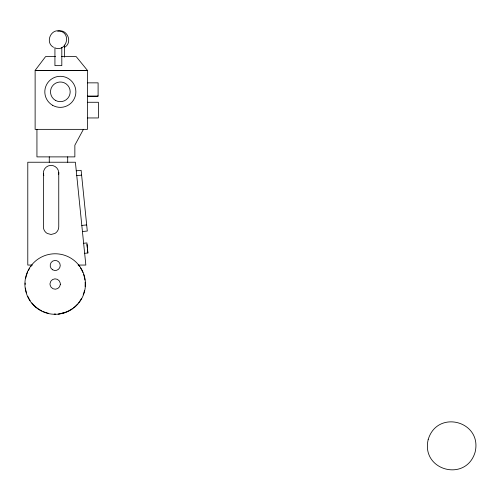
<?xml version="1.0" encoding="UTF-8"?>
<svg xmlns="http://www.w3.org/2000/svg" width="501" height="501" viewBox="0 0 501 501"><rect width="100%" height="100%" fill="white"/><g stroke="black" fill="none" stroke-linecap="round" stroke-linejoin="round"><path stroke-width="0.75" d="M83.404 129.358L74.856 145.196L74.856 156.888L36.936 156.888L36.936 129.358M64.416 47.382C73.227 42.804 67.197 28.231 57.721 31.225M58.141 314.165L65.838 312.373M76.265 170.816L81.131 170.321L87.299 231.03L82.44 231.525M76.759 175.626L81.619 175.131M81.82 225.425L86.679 224.93M83.629 243.273L86.924 242.935L87.894 252.98L84.65 253.306M55.53 56.626L45.572 56.626L35.114 70.391L87.431 70.391L76.215 56.626L61.661 56.626M87.45 82.853L98.102 82.853L98.102 96.111L87.45 96.111M87.45 96.317L97.883 96.317L97.883 95.747M87.45 102.273L98.396 102.273L98.396 117.954L87.45 117.954M32.433 265.06L27.787 265.06L27.787 162.236L75.394 162.236L85.846 265.06L78.106 265.06M55.717 48.19C66.545 51.534 71.336 33.673 60.283 31.156C50.814 28.162 44.777 42.735 53.594 47.307M86.967 244.419L87.331 247.964M87.462 249.266L87.838 252.986M67.698 156.838L67.698 162.236M64.372 45.015L64.372 57.164M61.811 47.351L61.811 65.637L54.928 65.637L54.928 47.351M49.261 156.838L49.261 162.236M43.399 173.615L43.399 226.809A7.678 7.678 0 0 0 47.238 233.453L51.077 234.487L54.916 233.453A7.678 7.678 0 0 0 58.755 226.809L58.755 172.526L58.63 174.53A7.697 7.697 0 0 0 50.532 165.393A7.697 7.697 0 0 0 43.8 175.582M85.126 282.176A30.01 30.01 0 0 1 85.089 286.44M84.437 290.693A30.01 30.01 0 0 1 83.204 294.77M81.381 298.665A30.01 30.01 0 0 1 78.601 302.804M77.674 303.9A30.01 30.01 0 0 1 73.515 307.796M72.363 308.641A30.01 30.01 0 0 1 59.181 313.783M55.611 314.046A30.01 30.01 0 0 1 54.189 314.033M48.522 313.307A30.01 30.01 0 0 1 43.117 311.522M41.815 310.914A30.01 30.01 0 0 1 31.864 302.942M30.166 300.631A30.01 30.01 0 0 1 27.768 296.266M26.503 292.91A30.01 30.01 0 0 1 25.432 288.05M25.169 284.474A30.01 30.01 0 0 1 25.182 283.052M25.758 278.086A30.01 30.01 0 0 1 27.693 271.98M28.3 270.678A30.01 30.01 0 0 1 29.691 268.192M30.88 266.419A30.01 30.01 0 0 1 31.751 265.279M78.482 265.135A30.01 30.01 0 0 1 79.358 266.269M80.573 268.048A30.01 30.01 0 0 1 82.865 272.469M83.623 274.485A30.01 30.01 0 0 1 84.919 280.028M428.186 439.559C420.771 470.558 466.043 482.688 475.123 452.134C482.538 421.134 437.267 409.004 428.186 439.559M87.45 70.61L35.126 70.61L35.126 129.358L87.45 129.358L87.45 70.61M60.333 284.48L60.277 283.134A5.179 5.179 0 0 0 50.012 283.597L50.075 284.95A5.179 5.179 0 0 0 60.333 284.48M35.972 307.439A30.273 30.273 0 0 0 85.038 288.971A30.273 30.273 0 0 0 44.514 255.71A30.273 30.273 0 0 0 35.972 307.439M52.592 269.776A5.035 5.035 0 0 0 60.239 265.593A5.035 5.035 0 0 0 52.793 261.059A5.035 5.035 0 0 0 52.592 269.776M55.423 100.357A9.845 9.845 0 0 0 70.184 91.833A9.845 9.845 0 0 0 55.423 83.31A9.845 9.845 0 0 0 55.423 100.357M52.58 105.285A15.531 15.531 0 0 0 75.876 91.833A15.531 15.531 0 0 0 52.58 78.381A15.531 15.531 0 0 0 52.58 105.285"/></g></svg>
